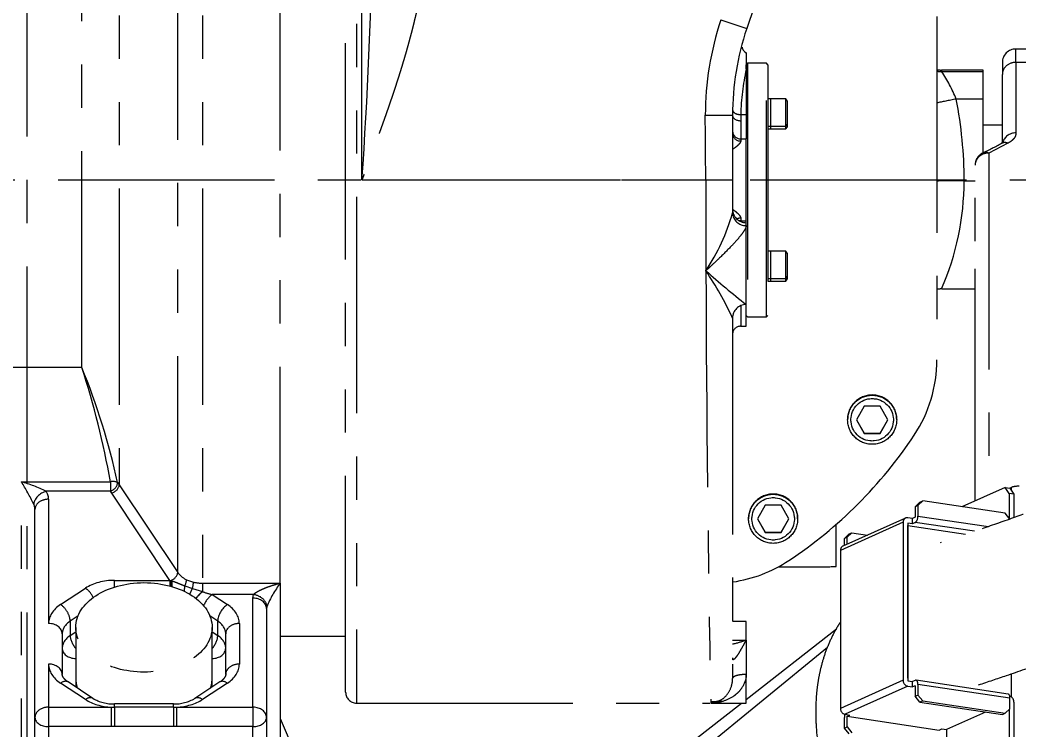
# Model space of a CAD drawing. Extents: x -2384 to 29887, y -2542 to 22350.
# Drawn here: x 4792.8 to 5159.4, y 1460.7 to 1721.2 of the extents above; entities that cross this region are included whole.
import ezdxf

# ---------------------------------------------------------------- set-up
doc = ezdxf.new("R2010")
doc.units = 0
doc.header["$LTSCALE"] = 63.5
doc.header["$MEASUREMENT"] = 0
doc.linetypes.add('CENTER', pattern=[2, 1.25, -0.25, 0.25, -0.25])
doc.linetypes.add('PHANTOM', pattern=[2.5, 1.25, -0.25, 0.25, -0.25, 0.25, -0.25])
doc.layers.add('2', color=2, linetype='CENTER')
doc.layers.add('4', color=6, linetype='PHANTOM')

# ---------------------------------------------------------------- blocks, each defined once
blk = doc.blocks.new('r2000ibSolutionArm-ev')
at = {"layer": '2'}
for p, q in [((0, 892.22), (0, -35.62)), ((-369.49, 670), (524.32, 670))]:
    blk.add_line(p, q, dxfattribs=at)
at = {"layer": '4'}
for p, q in [((367.81, 1034.53), (264.19, 725.47)), ((20.19, 601.18), (20.19, 835)), ((33.93, 825.55), (33.93, 558.12)), ((55.38, 525.96), (55.38, 825.55)), ((64.54, 825.55), (64.54, 522.01)), ((93, 522.01), (93, 825.55)), ((117, 482), (117, 824.68)), ((121, 822.49), (121, 478)), ((123, 670), (123, 821.24)), ((334, 729.98), (334, 603.95)), ((254.71, 728.65), (264.19, 725.47)), ((264, 716.6), (264, 710.62)), ((363, 713.11), (363, 718)), ((398, 718), (363, 718)), ((264.5, 712.75), (264, 712.25)), ((264, 710.62), (264, 712.25)), ((264.5, 712.75), (264.5, 619.75)), ((271.5, 712.75), (264.5, 712.75)), ((272, 712.25), (271.5, 712.75)), ((271.5, 619.75), (271.5, 712.75)), ((272, 712.25), (272, 620.25)), ((358, 713), (358, 708.62)), ((363, 713.11), (363, 687.21)), ((363, 713.11), (398, 713.11)), ((264, 710.62), (264, 693.93)), ((335.71, 710.28), (335.71, 709.72)), ((351, 710.28), (335.71, 710.28)), ((335.71, 709.72), (351, 709.72)), ((351, 709.72), (351, 710.28)), ((351, 699.63), (351, 709.72)), ((358, 683.55), (358, 708.62)), ((273, 699.66), (272, 699.66)), ((273, 689.66), (273, 699.66)), ((273, 689.66), (273, 699.66)), ((278.6, 699.66), (273, 699.66)), ((278.6, 689.66), (278.6, 699.66)), ((279, 698.97), (278.6, 699.66)), ((279, 698.97), (279, 690.35)), ((351, 699.63), (341.07, 699.63)), ((351, 679.95), (351, 699.63)), ((249, 693.68), (259, 693.68)), ((259, 693.68), (259, 670)), ((262.02, 693.93), (262, 691.68)), ((262.02, 693.93), (264, 693.93)), ((264, 693.93), (264, 685)), ((262, 691.68), (262, 685)), ((272, 689.66), (273, 689.66)), ((273, 688.69), (273, 689.66)), ((273, 689.66), (278.6, 689.66)), ((273, 688.69), (273, 689.66)), ((278.6, 689.66), (279, 690.35)), ((278.6, 688.69), (278.6, 689.66)), ((278.6, 688.69), (279, 689.38)), ((279, 690.35), (279, 689.38)), ((358, 690), (351, 690)), ((272, 688.69), (273, 688.69)), ((273, 688.69), (278.6, 688.69)), ((262, 685), (262, 684.23)), ((262, 685), (264, 685)), ((264, 655), (264, 685)), ((360.07, 683.45), (353, 679.82)), ((353, 679.82), (353, 554.45)), ((348, 552.21), (348, 675.33)), ((123, 670), (249.15, 670)), ((249.15, 670), (259, 670)), ((259, 670), (259, 657.83)), ((344, 669.63), (348, 669.63)), ((262, 655.94), (262, 655)), ((262, 655), (262, 654.68)), ((262, 655), (264, 655)), ((264, 654.26), (264, 655)), ((264, 653.19), (264, 654.26)), ((264, 624.28), (264, 653.19)), ((273, 643.81), (272, 643.81)), ((273, 633.81), (273, 643.81)), ((273, 633.81), (273, 643.81)), ((278.6, 643.81), (273, 643.81)), ((278.6, 633.81), (278.6, 643.81)), ((279, 643.12), (278.6, 643.81)), ((279, 643.12), (279, 634.5)), ((249.21, 636.69), (249.21, 636.7)), ((249.21, 636.66), (249.21, 636.69)), ((249.21, 636.63), (249.21, 636.66)), ((249.21, 636.62), (249.21, 636.63)), ((278.6, 633.81), (279, 634.5)), ((279, 634.5), (279, 633.53)), ((348, 628.06), (348, 637.34)), ((272, 633.81), (273, 633.81)), ((272, 632.83), (273, 632.83)), ((273, 633.81), (278.6, 633.81)), ((273, 632.83), (273, 633.81)), ((273, 632.83), (273, 633.81)), ((273, 632.83), (278.6, 632.83)), ((278.6, 632.83), (278.6, 633.81)), ((278.6, 632.83), (279, 633.53)), ((335.78, 630), (348, 630)), ((348, 586.35), (348, 628.06)), ((262, 623.85), (262, 616.3)), ((264, 616.25), (264, 624.28)), ((264, 624.26), (264, 624.28)), ((264, 620.25), (264.5, 619.75)), ((264.5, 619.75), (271.5, 619.75)), ((271.5, 619.75), (272, 620.25)), ((259, 619.28), (259, 487.02)), ((261.93, 616.25), (264, 616.25)), ((20.19, 601.18), (-74.18, 601.18)), ((307.35, 586.95), (304.46, 581.95)), ((313.12, 586.95), (307.35, 586.95)), ((316.01, 581.95), (313.12, 586.95)), ((348, 566.35), (348, 586.35)), ((301.23, 582.08), (301.23, 582.06)), ((301.23, 582.06), (301.23, 581.96)), ((304.46, 581.95), (307.35, 576.95)), ((304.48, 581.98), (307.35, 577.01)), ((313.12, 577.01), (315.99, 581.98)), ((313.12, 576.95), (316.01, 581.95)), ((319.23, 582.06), (319.23, 582.08)), ((319.23, 581.96), (319.23, 582.06)), ((307.35, 577.01), (313.12, 577.01)), ((307.35, 577.01), (307.35, 576.95)), ((307.35, 576.95), (313.12, 576.95)), ((313.12, 577.01), (313.12, 576.95)), ((348, 552.21), (348, 566.35)), ((-2, 400.32), (-2, 559.23)), ((-2, 559.23), (30.71, 559.23)), ((30.71, 559.23), (30.71, 555.72)), ((33.34, 558.91), (33.93, 558.12)), ((33.93, 558.12), (55.38, 525.96)), ((30.71, 555.72), (7.05, 555.72)), ((31.18, 555.08), (30.71, 555.72)), ((52.55, 523.04), (31.18, 555.08)), ((359.04, 557.16), (343.15, 550.04)), ((359.04, 557.16), (360.77, 556.9)), ((360.54, 554.94), (359.04, 557.16)), ((360.54, 554.94), (360.54, 545.8)), ((362.27, 554.68), (360.54, 554.94)), ((361.35, 557.16), (360.77, 556.9)), ((360.77, 556.9), (362.27, 554.68)), ((361.35, 556.05), (361.35, 557.16)), ((362.27, 554.68), (362.27, 546.04)), ((8, 552.81), (8, 507.2)), ((271, 550.61), (268.12, 545.61)), ((276.78, 550.61), (271, 550.61)), ((279.66, 545.61), (276.78, 550.61)), ((326.04, 550.06), (327.77, 551.74)), ((327.04, 550.51), (326.04, 550.06)), ((326.04, 550.06), (326.04, 546.2)), ((328.77, 552.19), (327.04, 550.51)), ((327.04, 550.51), (327.04, 546.65)), ((327.77, 551.74), (328.77, 552.19)), ((359.08, 547.66), (328.77, 552.19)), ((3, 472.72), (3, 549.03)), ((327.04, 546.65), (352.88, 542.79)), ((360.81, 545.47), (359.08, 547.66)), ((264.89, 545.74), (264.89, 545.72)), ((264.89, 545.72), (264.89, 545.62)), ((268.12, 545.61), (271, 540.61)), ((268.13, 545.64), (271, 540.66)), ((276.78, 540.66), (279.65, 545.64)), ((276.78, 540.61), (279.66, 545.61)), ((282.89, 545.72), (282.89, 545.74)), ((282.89, 545.62), (282.89, 545.72)), ((297, 528.13), (297, 543.55)), ((321.57, 544.34), (298.57, 534.03)), ((322.49, 545.9), (299.49, 535.59)), ((321.57, 544.34), (321.57, 486.38)), ((323.31, 544.08), (323.3, 544.08)), ((323.3, 544.08), (323.3, 486.13)), ((323.3, 487.09), (323.3, 543.11)), ((323.3, 543.11), (344.51, 539.94)), ((325.04, 545.75), (323.31, 546.01)), ((325.04, 543.82), (323.31, 544.08)), ((326.04, 546.2), (325.04, 545.75)), ((325.04, 543.82), (325.04, 545.75)), ((326.04, 544.27), (325.04, 543.82)), ((347.73, 541.03), (326.04, 544.27)), ((271, 540.66), (276.78, 540.66)), ((271, 540.66), (271, 540.61)), ((271, 540.61), (276.78, 540.61)), ((276.78, 540.66), (276.78, 540.61)), ((300.04, 538.41), (301.77, 540.08)), ((302.77, 540.53), (301.04, 538.86)), ((301.77, 540.08), (302.77, 540.53)), ((302.77, 540.53), (308.57, 539.66)), ((301.04, 538.86), (300.04, 538.41)), ((300.04, 535.84), (300.04, 538.41)), ((301.04, 536.29), (301.04, 538.86)), ((298.57, 534.03), (298.57, 476.07)), ((32.14, 523.04), (52.55, 523.04)), ((32.14, 520.56), (32.14, 523.04)), ((52.55, 523.04), (52.79, 522.97)), ((52.55, 523.04), (52.55, 520.95)), ((52.79, 522.97), (53.18, 522.86)), ((57.99, 521.03), (60.79, 520.05)), ((58.62, 523.29), (61.14, 522.4)), ((64.54, 522.01), (93, 522.01)), ((64.54, 522.01), (64.54, 518.9)), ((93, 522.01), (93, 443.68)), ((12.39, 514.16), (21.54, 520.16)), ((60.79, 520.05), (64.45, 518.93)), ((64.45, 518.93), (64.54, 518.9)), ((68.05, 517.81), (73.61, 514.16)), ((83.2, 517.81), (68.05, 517.81)), ((83, 516.52), (83.2, 517.81)), ((83, 476.49), (83, 516.52)), ((88.1, 513.37), (88, 512.74)), ((18.83, 509.97), (15.93, 508.07)), ((70.07, 508.07), (67.17, 509.97)), ((88, 512.74), (88, 472.72)), ((15.93, 508.07), (15.93, 502.79)), ((70.07, 502.79), (70.07, 508.07)), ((78, 507.2), (78, 492.3)), ((264, 508), (259, 508)), ((264, 501.14), (264, 508)), ((13, 503.43), (13, 488.53)), ((15.93, 502.79), (18, 504.15)), ((18, 505.79), (18, 486.92)), ((68, 486.92), (68, 505.79)), ((68, 504.15), (70.07, 502.79)), ((73, 488.53), (73, 503.43)), ((93, 502.5), (117, 502.5)), ((264, 479.38), (297.1, 505.24)), ((259, 501.14), (264, 501.14)), ((264, 501.14), (264, 488.51)), ((293.86, 498.36), (235.14, 450.48)), ((8, 492.3), (8, 476.49)), ((18, 494.37), (18, 483.87)), ((68, 483.87), (68, 494.37)), ((264, 478), (264, 488.51)), ((361.35, 480.22), (361.35, 488.77)), ((21.54, 479.34), (12.39, 485.34)), ((24.28, 479.75), (15.14, 485.75)), ((70.86, 485.75), (61.72, 479.75)), ((73.61, 485.34), (64.46, 479.34)), ((321.57, 486.38), (298.57, 476.07)), ((323.31, 484.19), (300.31, 473.88)), ((323.31, 486.12), (325.04, 485.87)), ((323.31, 484.19), (325.04, 483.93)), ((326.04, 486.31), (325.04, 485.87)), ((325.04, 483.93), (325.04, 485.87)), ((326.04, 484.38), (325.04, 483.93)), ((326.04, 484.38), (326.04, 480.52)), ((326.04, 484.38), (326.04, 484.38)), ((360.1, 481.31), (326.33, 486.36)), ((360.81, 479.78), (327.04, 484.83)), ((327.04, 484.83), (327.04, 480.97)), ((326.04, 480.52), (327.04, 480.97)), ((327.77, 478.33), (326.04, 480.52)), ((327.04, 480.97), (328.77, 478.78)), ((53.86, 477.69), (32.14, 477.69)), ((32.14, 476.46), (32.14, 477.69)), ((53.86, 476.46), (53.86, 477.69)), ((121, 478), (250.66, 478)), ((232.06, 454.42), (262.24, 478)), ((251, 478), (251, 478)), ((251, 478), (251, 478)), ((251.34, 478), (264, 478)), ((328.77, 478.78), (327.77, 478.33)), ((327.77, 478.33), (358.08, 473.8)), ((328.77, 478.78), (359.08, 474.25)), ((360.81, 475.92), (360.81, 479.78)), ((362.27, 478.37), (362.27, 463.88)), ((8, 476.49), (31.02, 476.49)), ((8, 476.49), (8, 469.37)), ((31.02, 476.49), (31.02, 469.37)), ((53.86, 476.46), (32.14, 476.46)), ((32.14, 476.46), (32.14, 469.37)), ((53.86, 476.46), (53.86, 469.37)), ((54.98, 476.49), (54.98, 469.37)), ((54.98, 476.49), (83, 476.49)), ((83, 476.49), (83, 469.37)), ((300.31, 473.88), (302.04, 473.62)), ((301.04, 473.17), (302.04, 473.62)), ((301.04, 473.17), (334.81, 468.13)), ((301.04, 469.31), (301.04, 473.17)), ((301.04, 473.17), (334.81, 468.13)), ((351.85, 474.73), (337.54, 468.32)), ((351.85, 474.73), (337.54, 468.32)), ((358.08, 473.8), (359.08, 474.25)), ((359.08, 474.25), (360.81, 475.92)), ((360.54, 475.66), (360.54, 464.14)), ((3, 457.97), (3, 472.72)), ((8, 469.37), (8, 454.38)), ((31.02, 469.37), (8, 469.37)), ((32.14, 469.37), (31.02, 469.37)), ((53.86, 469.37), (32.14, 469.37)), ((54.98, 469.37), (53.86, 469.37)), ((83, 469.37), (54.98, 469.37)), ((83, 454.38), (83, 469.37)), ((88, 472.72), (88, 457.97)), ((93, 472.33), (116.7, 417.03)), ((300.04, 468.86), (300.04, 472.72)), ((300.04, 468.86), (301.04, 469.31)), ((301.04, 469.31), (302.77, 467.12)), ((301.77, 466.67), (300.04, 468.86)), ((334.81, 468.13), (335.81, 468.58)), ((335.81, 468.58), (337.54, 468.32)), ((337.54, 468.32), (337.54, 453.83))]:
    blk.add_line(p, q, dxfattribs=at)
for centre, radius, start, end in [((-1675.4, 793.62), 1802.65, 356.06776, 358.97181), ((359, 693.68), 110, 161.464, 180), ((359, 693.68), 100, 161.464, 180), ((265.43, 719.24), 3, 191.7433, 241.6079), ((264.83, 718.62), 2.18, 230.1423, 248.4828), ((363, 713), 5, 90, 180), ((348.57, 692.11), 86.57, 167.6591, 178.7993), ((291.32, 679.7), 53.59, 21.8317, 34.0703), ((189.01, 669.63), 154.99, 0, 11.1604), ((262, 688), 3, 180, 270), ((237.02, 911.02), 257.65, 296.1838, 297.9404), ((353, 675.33), 5, 116.8235, 180), ((9339.95, 670.73), 9090.8, 180.00457, 180.214461), ((243.37, 669.99), 100.63, 336.5865, 359.7955), ((187.38, 678.18), 74.46, 326.1435, 344.1392), ((264, 659.26), 5, 180, 270), ((263.83, 658.02), 4.83, 182.2091, 272.0505), ((262, 652), 3, 90, 100.2062), ((427.11, 834.59), 266.15, 228.0556, 232.205), ((10452.5, 672.45), 10203.35, 180.201199, 181.088239), ((143.41, 565.45), 127.51, 24.9705, 33.9278), ((335.57, 620.14), 9.81, 88.8308, 99.2307), ((264, 619.28), 5, 89.9774, 179.9774), ((264, 619.26), 5, 90, 180), ((262, 613.3), 3, 89.9695, 179.9694), ((-219.77, 503.36), 259.13, 12.3782, 22.1785), ((-293.4, 500.25), 329.44, 10.3135, 17.8406), ((-17.57, 505.73), 55.72, 63.7758, 73.7721), ((-93.29, 503.36), 107.04, 26.4642, 31.468), ((62, 530.7), 8.15, 215.5915, 245.4392), ((64.52, 536.74), 14.73, 256.7608, 270.0847), ((124.93, 498.18), 39.84, 143.2609, 157.5795), ((248.84, 544.34), 45.79, 282.8326, 289.3329), ((121, 482), 4, 180, 270), ((31.81, 492.43), 14.74, 239.2968, 271.3048), ((54.2, 492.4), 14.71, 268.6573, 300.7412), ((252.08, 484.37), 5.81, 259.1834, 299.6577), ((10452.5, 672.45), 10203.35, 181.088239, 181.09198)]:
    blk.add_arc(centre, radius, start, end, dxfattribs=at)
for centre, major_axis, ratio, start_param, end_param in [((363, 708.62), (5, 0), 0.89815, 1.570796, 3.141593), ((335.71, 720.28), (-10, 0), 0.999957, 1.398545, 1.570796), ((335.71, 719.72), (10, 0), 0.999957, 4.540138, 4.712389), ((341.07, 699.54), (9.81, 1.94), 0.009089, 1.569003, 2.373571), ((262, 693.68), (3, 0), 0.665781, 3.141593, 4.712389), ((262.02, 695.59), (3, -0.06), 0.55353, 3.141593, 4.723273), ((262, 687.08), (3, 0), 0.948908, 3.141593, 4.712389), ((363, 682.72), (5, 0), 0.89815, 1.570796, 2.927507), ((360.07, 678.96), (2.31, -4.43), 0.686613, 2.492104, 3.145016), ((353, 675.33), (5, 0), 0.89815, 1.570796, 3.141593), ((353, 675.33), (2.26, -4.46), 0.677755, 2.500612, 3.141593), ((344, 669.54), (10, 0), 0.009264, 1.570796, 3.141593), ((262, 653.13), (3, 0), 0.937318, 1.570796, 2.060821), ((284, 603.95), (50, 0), 0.999957, 5.6975, 6.283185), ((310.23, 582.06), (-9, 0), 0.999957, 3.141593, 6.283185), ((310.23, 582.06), (-9, 0), 0.999957, 3.141593, 6.283185), ((189, 666.97), (164, 0), 0.999957, 5.298074, 5.697499), ((30.71, 557.98), (2.96, 0.47), 0.412752, 0.416622, 1.504839), ((30.71, 557.98), (2.3, 1.93), 0.661584, 4.206814, 5.769323), ((31.18, 557.35), (2.5, 1.66), 0.691449, 4.280398, 5.844331), ((364.12, 556.75), (-3.2, 0), 0.258819, 4.712389, 5.759587), ((7.05, 551.94), (4.12, 2.83), 0.688038, 1.129192, 2.580019), ((-2, 552.81), (-10, 0), 0.683704, 3.141593, 3.58076), ((273.89, 545.72), (-9, 0), 0.999957, 3.141593, 6.283185), ((273.89, 545.72), (-9, 0), 0.999957, 3.141593, 6.283185), ((-2, 549.03), (5, 0), 0.950312, 0, 0.439167), ((8, 549.03), (5, 0), 0.75471, 1.570796, 3.141593), ((326.04, 546.2), (-0.3, -1.98), 0.482963, 0.300059, 1.870855), ((323.31, 544.08), (0.82, -1.83), 0.836516, 2.64964, 4.220437), ((323.31, 544.08), (0.00082, -0.00183), 0.836516, 2.64964, 4.220437), ((326.04, 546.2), (-0.0003, -0.00198), 0.482963, 0.300059, 1.870855), ((300.31, 533.77), (0.82, -1.83), 0.836516, 3.141593, 4.220437), ((252.02, 571.97), (50, 0), 0.999957, 4.85253, 5.298074), ((282, 528.13), (-15, 0), 0.009264, 1.146339, 3.141593), ((52.63, 525.18), (2.5, 1.66), 0.691443, 4.339852, 5.845813), ((32.14, 513.2), (-15, 0), 0.656059, 4.712389, 5.497787), ((53.07, 519.28), (-0.21, 5), 0.035735, 0.738673, 1.245293), ((53.86, 519.34), (-0.51, 4.97), 0.089019, 0.77466, 1.275748), ((59.91, 519.87), (0.68, 4.95), 0.418598, 1.392324, 1.79722), ((56.84, 521.73), (1.3, 2.7), 0.446988, 4.670266, 5.525171), ((60.13, 520.58), (0.69, 2.92), 0.256298, 4.592983, 5.446217), ((21.54, 516.39), (2.74, -4.18), 0.53366, 1.314236, 2.253675), ((61.89, 519.18), (2.51, 4.32), 0.278277, 1.530351, 2.00948), ((64.46, 517.03), (3.59, 3.48), 0.285677, 1.305473, 2.01964), ((64.54, 516.95), (3.58, 3.49), 0.290209, 1.294822, 2.015741), ((68.05, 520.07), (-7.98, 2.12), 0.265631, 1.186925, 1.641343), ((68.05, 514.03), (2.74, 4.18), 0.53366, 0.887918, 1.984434), ((83.2, 514.03), (-4.78, 1.46), 0.739994, 3.359677, 4.934709), ((23, 507.2), (-15, 0), 0.656059, 5.497787, 6.283185), ((12.39, 510.39), (2.74, -4.18), 0.53366, 0.682878, 2.253675), ((73.61, 510.39), (2.74, 4.18), 0.53366, 0.887918, 2.458714), ((63, 507.2), (-15, 0), 0.656059, 3.141593, 3.926991), ((83, 512.74), (-5, 0), 0.75471, 3.141593, 4.712389), ((8, 503.43), (5, 0), 0.75471, 0, 1.570796), ((23, 503.43), (10, 0), 0.656059, 2.356194, 3.141593), ((63, 503.43), (10, 0), 0.656059, 0, 0.785398), ((78, 503.43), (5, 0), 0.75471, 1.570796, 3.141593), ((23, 498.15), (-10, 0), 0.656059, 5.497787, 6.283185), ((19.46, 500.47), (2.74, -4.18), 0.53366, 3.824471, 4.968189), ((66.54, 500.47), (2.74, 4.18), 0.53366, 4.456589, 5.600307), ((63, 498.15), (-10, 0), 0.656059, 3.141593, 3.926991), ((18, 498.15), (5, 0), 0.75471, 3.141593, 4.712389), ((68, 498.15), (5, 0), 0.75471, 4.712389, 6.283185), ((23, 492.3), (15, 0), 0.656059, 3.141593, 3.926991), ((8, 488.53), (5, 0), 0.75471, 0, 1.570796), ((78, 488.53), (5, 0), 0.75471, 1.570796, 3.141593), ((63, 492.3), (15, 0), 0.656059, 5.497787, 6.283185), ((254.24, 493.9), (-2.07, -4.55), 0.97131, 1.996714, 2.134481), ((12.39, 481.57), (-2.74, -4.18), 0.53366, 3.141593, 4.029511), ((43, 486.92), (25, 0), 0.656059, 3.141593, 3.351039), ((43, 486.92), (25, 0), 0.656059, 6.073739, 6.283185), ((73.61, 481.57), (2.74, -4.18), 0.53366, 2.253675, 3.141593), ((323.31, 486.13), (-0.82, 1.83), 0.836516, 1.078844, 2.64964), ((323.31, 486.13), (-0.00082, 0.00183), 0.836516, 1.078844, 2.64964), ((326.04, 484.38), (-0.3, -1.98), 0.482963, 1.870855, 3.441652), ((359.81, 479.33), (-0.3, -1.98), 0.482963, 1.870855, 3.141593), ((360.54, 478.63), (-0.82, 1.83), 0.836516, 4.220437, 5.684592), ((21.54, 475.57), (-2.74, -4.18), 0.53366, 3.150506, 4.029511), ((32.14, 486.3), (-15, 0), 0.656059, 0.785398, 1.495611), ((53.86, 486.3), (15, 0), 0.656059, 4.787574, 5.497787), ((64.46, 475.57), (2.74, -4.18), 0.53366, 2.253675, 3.13387), ((8, 472.72), (5, 0), 0.75471, 1.570796, 3.141593), ((32.14, 486.3), (-15, 0), 0.656059, 1.495611, 1.570796), ((53.86, 486.3), (15, 0), 0.656059, 4.712389, 4.787574), ((83, 472.72), (-5, 0), 0.75471, 3.141593, 4.712389), ((300.31, 475.82), (-0.82, 1.83), 0.836516, 1.078844, 2.64964), ((301.04, 473.17), (0.3, 1.98), 0.482963, 1.268612, 1.870855), ((301.04, 473.17), (0.0003, 0.00198), 0.482963, 0.300059, 1.870855), ((8, 472.72), (5, 0), 0.668756, 3.141593, 4.712389), ((83, 472.72), (5, 0), 0.668756, 4.712389, 6.283185), ((337.54, 468.32), (-0.00082, 0.00183), 0.836516, 4.220437, 5.791233)]:
    blk.add_ellipse(centre, major_axis=major_axis, ratio=ratio, start_param=start_param, end_param=end_param, dxfattribs=at)
for centre, major_axis, ratio in [((310.23, 581.96), (-9, 0), 0.999957), ((310.23, 581.95), (7.79, 0), 0.999957), ((273.89, 545.62), (-9, 0), 0.999957), ((273.89, 545.61), (7.79, 0), 0.999957), ((43, 505.79), (-25, 0), 0.656059)]:
    blk.add_ellipse(centre, major_axis=major_axis, ratio=ratio, dxfattribs=at)
for points, degree, knots in [([(349.29, 484.68), (352.85, 485.88), (360.38, 488.41), (372.67, 492.65), (384.74, 497.02), (395.37, 501.13), (404.52, 504.92), (412.26, 508.35), (418.79, 511.44), (424.15, 514.15), (428.51, 516.47), (432.36, 518.61), (437.39, 521.55), (444.17, 525.81), (452.55, 531.77), (461.24, 538.93), (469.58, 547.1), (476.56, 555.47), (482.11, 563.53), (486.62, 571.35), (491.2, 581.23), (495.16, 592.97), (498.02, 606.26), (499.56, 619.35), (500.05, 632.48), (499.6, 646.1), (498.23, 660.6), (495.87, 676.11), (492.25, 693.86), (487.38, 712.99), (481.5, 732.6), (476.39, 747.92), (472.16, 759.85), (468.64, 769.45), (464.47, 780.39), (459.56, 792.85), (453.84, 806.86), (446.74, 823.68), (438.07, 843.54), (427.62, 866.73), (415.9, 892.08), (404.97, 915.31), (398.53, 928.9), (396.17, 933.86)], 3, [0.0100195, 0.0100195, 0.0100195, 0.0100195, 0.0346739, 0.0664236, 0.0951009, 0.1206458, 0.1422194, 0.1609359, 0.1768465, 0.1900081, 0.2004761, 0.2091419, 0.2185245, 0.2379601, 0.2601823, 0.283219, 0.3075292, 0.3303646, 0.3462905, 0.363075, 0.3805594, 0.4054168, 0.4283234, 0.4502059, 0.471609, 0.4935183, 0.5168994, 0.5419334, 0.5684928, 0.6027392, 0.6347685, 0.6643021, 0.6782019, 0.6938211, 0.7119719, 0.7327392, 0.7562075, 0.7824556, 0.8177143, 0.8571422, 0.9007446, 0.9484335, 0.9744992, 0.9744992, 0.9744992, 0.9744992]), ([(354.94, 922.78), (358, 916.33), (364.45, 902.74), (374.96, 880.46), (385.25, 858.34), (394.39, 838.3), (402.29, 820.56), (409.02, 805.04), (414.69, 791.59), (419.67, 779.46), (426.3, 762.78), (434.6, 740.6), (442.29, 717.32), (447.71, 698.23), (451.29, 683.68), (454.21, 669.07), (456.03, 656.31), (456.9, 645.89), (457.14, 638.18), (457.04, 632.24), (456.75, 627.5), (456.31, 623.1), (455.54, 617.96), (454.11, 611.53), (451.89, 605.06), (449.08, 599.45), (446.33, 595.14), (443.48, 591.37), (440.24, 587.69), (436.56, 584.06), (432.4, 580.46), (428.04, 577.1), (423.65, 574.05), (419.52, 571.42), (415.76, 569.19), (412, 567.08), (407.89, 564.9), (402.95, 562.43), (397.04, 559.67), (389.94, 556.57), (381.59, 553.16), (371.9, 549.47), (360.93, 545.53), (348.31, 541.2), (340.25, 538.5), (335.22, 536.83)], 3, [0.0147986, 0.0147986, 0.0147986, 0.0147986, 0.051613, 0.0989373, 0.1418589, 0.180357, 0.2144832, 0.2438446, 0.2692195, 0.2910966, 0.3127355, 0.3635151, 0.4155781, 0.4419815, 0.4688164, 0.4958012, 0.5226646, 0.5399378, 0.554813, 0.5673462, 0.5753416, 0.5839143, 0.5956012, 0.6102834, 0.6304853, 0.6472588, 0.6612225, 0.6745292, 0.6879279, 0.7031495, 0.7179444, 0.7338246, 0.7486458, 0.7620577, 0.7738903, 0.7842359, 0.7968145, 0.8108654, 0.82791, 0.8480983, 0.8715706, 0.8984461, 0.9288057, 0.9626726, 1, 1, 1, 1]), ([(147, 763.98), (147, 752.97), (144.68, 740), (144.2, 737.31), (143.61, 734.53), (142.98, 731.5), (142.22, 728.35), (141.44, 725.11), (140.53, 721.72), (139.35, 717.34), (137.93, 712.66), (135.82, 705.67), (133.04, 697.6), (130.91, 691.41), (128.06, 683.63), (126.94, 680.59), (125.54, 676.8), (124.7, 674.54), (123, 670)], 2, [0, 0, 0, 0.017857, 0.017857, 0.03125, 0.03125, 0.0625, 0.0625, 0.125, 0.125, 0.25, 0.25, 0.5, 0.5, 0.75, 0.75, 0.875, 0.875, 1, 1, 1]), ([(363, 687.21), (363, 686.87), (362.94, 686.53), (362.71, 685.87), (362.53, 685.54), (362.17, 685.06), (362.03, 684.9), (361.72, 684.59), (361.55, 684.43), (361, 683.99), (360.57, 683.71), (360.07, 683.45)], 3, [0, 0, 0, 0, 0.25, 0.25, 0.5, 0.5, 0.625, 0.625, 0.75, 0.75, 1, 1, 1, 1]), ([(262, 684.23), (262, 684.11), (261.96, 683.97), (261.82, 683.67), (261.72, 683.51), (261.46, 683.17), (261.3, 682.99), (260.94, 682.63), (260.73, 682.44), (260.07, 681.89), (259.57, 681.53), (259, 681.19)], 3, [0, 0, 0, 0, 0.125, 0.125, 0.25, 0.25, 0.375, 0.375, 0.5, 0.5, 0.7422028, 0.7422028, 0.7422028, 0.7422028]), ([(358.32, 683.76), (358.32, 683.76), (358.25, 683.68), (357.93, 683.5), (357.72, 683.39)], 3, [0.6280504, 0.6280504, 0.6280504, 0.6280504, 0.8085437, 1, 1, 1, 1]), ([(259.08, 659.12), (259.32, 658.96), (259.56, 658.8), (260.04, 658.45), (260.28, 658.25), (260.72, 657.86), (260.93, 657.67), (261.29, 657.29), (261.45, 657.1), (261.72, 656.73), (261.82, 656.56), (261.96, 656.23), (262, 656.08), (262, 655.94)], 3, [0.2698065, 0.2698065, 0.2698065, 0.2698065, 0.375, 0.375, 0.5, 0.5, 0.625, 0.625, 0.75, 0.75, 0.875, 0.875, 1, 1, 1, 1]), ([(264, 653.19), (264, 652.78), (263.81, 652.28), (263.16, 651.11), (262.71, 650.48), (261.66, 649.13), (261.06, 648.43), (259.79, 647), (259.11, 646.27), (256.98, 644.04), (255.48, 642.56), (253.17, 640.34), (252.39, 639.6), (251.21, 638.49), (250.81, 638.13), (250.21, 637.58), (250.02, 637.4), (249.72, 637.12), (249.62, 637.03), (249.47, 636.9), (249.42, 636.85), (249.34, 636.79), (249.32, 636.76), (249.27, 636.72), (249.24, 636.69), (249.21, 636.69)], 3, [0, 0, 0, 0, 0.125, 0.125, 0.25, 0.25, 0.375, 0.375, 0.5, 0.5, 0.75, 0.75, 0.875, 0.875, 0.9375, 0.9375, 0.96875, 0.96875, 0.984375, 0.984375, 0.992188, 0.992188, 0.996094, 0.996094, 1, 1, 1, 1]), ([(53.18, 522.86), (53.4, 522.8), (53.62, 522.73), (54.03, 522.6), (54.23, 522.53), (54.81, 522.31), (55.2, 522.16), (55.97, 521.84), (56.36, 521.68), (57.16, 521.35), (57.57, 521.19), (57.99, 521.03)], 3, [0, 0, 0, 0, 0.125, 0.125, 0.25, 0.25, 0.5, 0.5, 0.75, 0.75, 1, 1, 1, 1]), ([(83.2, 517.81), (83.31, 517.94), (83.45, 518.08), (83.77, 518.34), (83.95, 518.46), (84.31, 518.71), (84.51, 518.82), (84.9, 519.05), (85.1, 519.16), (85.71, 519.47), (86.12, 519.66), (86.96, 520.03), (87.38, 520.2), (88.65, 520.7), (89.52, 521), (91.26, 521.55), (92.13, 521.79), (93, 522.01)], 3, [0, 0, 0, 0, 0.0625, 0.0625, 0.125, 0.125, 0.1875, 0.1875, 0.25, 0.25, 0.375, 0.375, 0.5, 0.5, 0.75, 0.75, 1, 1, 1, 1]), ([(298.55, 507.74), (298.12, 507.08), (296.78, 504.9), (294.75, 500.99), (292.79, 496.07), (291.42, 491.38), (290.53, 487.16), (289.94, 483.14), (289.47, 477.76), (289.47, 471.03), (290.15, 463.55), (291.24, 456.92), (292.6, 450.73), (294.36, 444.2), (296.71, 436.92), (299.51, 429.42), (302.08, 423.29), (304.14, 418.63), (305.44, 415.8), (306.11, 414.34), (306.32, 413.87)], 3, [0.069351, 0.069351, 0.069351, 0.069351, 0.0741955, 0.0849919, 0.0963548, 0.1066162, 0.1146223, 0.1219344, 0.1308763, 0.1468794, 0.1617701, 0.174497, 0.185876, 0.1993188, 0.2151932, 0.2330071, 0.2512222, 0.26357, 0.2761565, 0.2828412, 0.2828412, 0.2828412, 0.2828412]), ([(264, 501.14), (263.8, 500.78), (263.6, 500.43), (263.21, 499.71), (263.01, 499.35), (262.4, 498.26), (261.99, 497.53), (261.35, 496.47), (261.14, 496.13), (260.81, 495.62), (260.7, 495.46), (260.47, 495.14), (260.36, 494.99), (260.13, 494.69), (260.02, 494.56), (259.8, 494.31), (259.7, 494.21), (259.49, 494.04), (259.4, 493.97), (259.24, 493.91), (259.17, 493.92), (259.12, 493.95)], 3, [0, 0, 0, 0, 0.125, 0.125, 0.25, 0.25, 0.5, 0.5, 0.625, 0.625, 0.6875, 0.6875, 0.75, 0.75, 0.8125, 0.8125, 0.875, 0.875, 0.9375, 0.9375, 1, 1, 1, 1]), ([(15.14, 485.75), (14.88, 485.93), (14.26, 486.37), (13.48, 487.19), (13.05, 488), (13.01, 488.33), (13, 488.53)], 3, [0, 0, 0, 0, 0.135334, 0.402649, 0.675848, 1, 1, 1, 1]), ([(73, 488.53), (73, 488.44), (72.98, 488.21), (72.83, 487.71), (72.26, 486.86), (71.46, 486.15), (70.96, 485.82), (70.86, 485.75)], 3, [0, 0, 0, 0, 0.137424, 0.428497, 0.693252, 0.948819, 1, 1, 1, 1]), ([(264, 488.51), (264, 486.61), (263.33, 484.93), (261.96, 482.9), (261.43, 482.29), (260.32, 481.23), (259.73, 480.76), (257.86, 479.54), (256.53, 478.96), (254.49, 478.38), (253.8, 478.24), (252.76, 478.1), (252.41, 478.06), (251.89, 478.02), (251.71, 478.02), (251.45, 478.01), (251.36, 478), (251.23, 478), (251.18, 478), (251.12, 478), (251.1, 478), (251.05, 478), (251.03, 478), (251, 478)], 3, [0, 0, 0, 0, 0.25, 0.25, 0.375, 0.375, 0.5, 0.5, 0.75, 0.75, 0.875, 0.875, 0.9375, 0.9375, 0.96875, 0.96875, 0.984375, 0.984375, 0.992187, 0.992187, 0.996094, 0.996094, 1, 1, 1, 1]), ([(264, 488.51), (263.35, 488.51), (262.69, 488.47), (261.48, 488.32), (260.93, 488.21), (260, 487.94), (259.63, 487.77), (259.13, 487.41), (259, 487.21), (259, 487.02)], 3, [0, 0, 0, 0, 0.25, 0.25, 0.5, 0.5, 0.75, 0.75, 1, 1, 1, 1]), ([(251, 478), (251.03, 478), (251.03, 478), (251.06, 478), (251.08, 478), (251.12, 478), (251.14, 478), (251.22, 478), (251.28, 478.01), (251.44, 478.01), (251.54, 478.02), (251.87, 478.05), (252.08, 478.08), (252.72, 478.21), (253.14, 478.33), (254.39, 478.82), (255.19, 479.31), (256.69, 480.68), (257.41, 481.57), (258.55, 483.86), (259, 485.29), (259, 487.02)], 3, [0, 0, 0, 0, 0.003906, 0.003906, 0.007812, 0.007812, 0.015625, 0.015625, 0.03125, 0.03125, 0.0625, 0.0625, 0.125, 0.125, 0.25, 0.25, 0.5, 0.5, 0.75, 0.75, 1, 1, 1, 1]), ([(251, 479.39), (251, 479.29), (251, 478.61), (251, 478.15), (251, 478.01), (251, 478), (251, 478)], 3, [0.8779004, 0.8779004, 0.8779004, 0.8779004, 0.8912996, 0.9723124, 0.9866696, 0.9999984, 0.9999984, 0.9999984, 0.9999984])]:
    blk.add_open_spline(points, degree=degree, knots=knots, dxfattribs=at)
for points in [[(249.15, 670), (249.15, 677.89), (249, 685.79), (249, 693.68)], [(262, 616.3), (262, 616.27), (261.99, 616.25), (261.96, 616.25)], [(251, 478), (251, 478), (251, 478), (251, 478)]]:
    blk.add_open_spline(points, degree=3, dxfattribs=at)
blk.add_rational_spline([(326.04, 484.38), (326.04, 484.38), (326.04, 484.38)], [1, 0.707106781187, 1], degree=2, dxfattribs=at)

msp = doc.modelspace()

# ---------------------------------------------------------------- block references
at = {"layer": '4'}
msp.add_blockref('r2000ibSolutionArm-ev', (4795.28, 992.55), dxfattribs=at)

doc.saveas('drawing.dxf')
